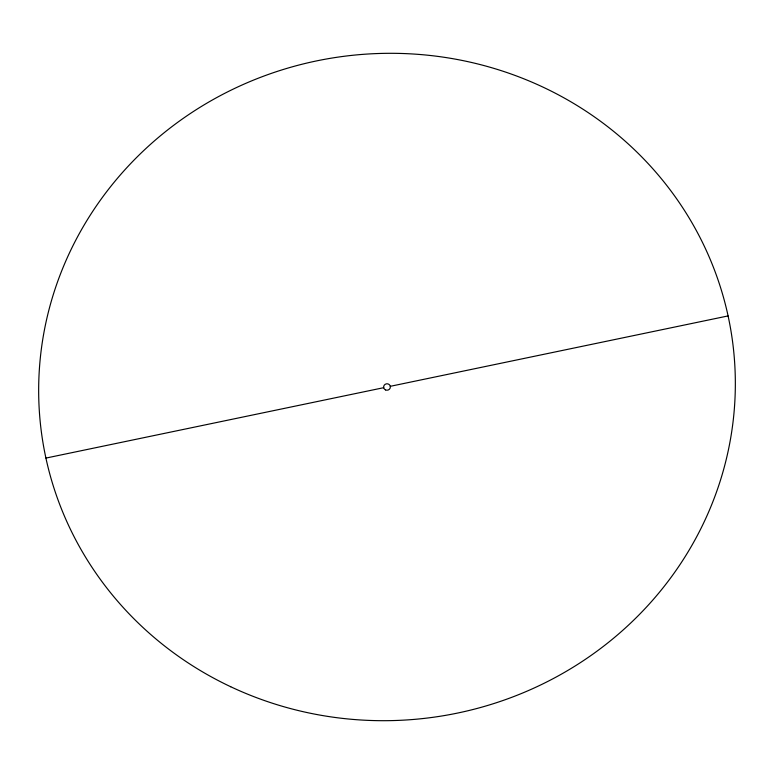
<?xml version="1.0" encoding="UTF-8"?>
<svg xmlns="http://www.w3.org/2000/svg" width="774" height="774" viewBox="0 0 774 774"><rect width="100%" height="100%" fill="white"/><g stroke="black" fill="none" stroke-linecap="round" stroke-linejoin="round"><path stroke-width="1.16" d="M45.918 458.082L383.691 387.687M390.309 386.313L728.082 315.918M230.71 686.741A348.542 333.488 -6.7 0 0 734.749 364.148A348.542 333.488 -6.7 0 0 195.541 110.121A348.542 333.488 -6.7 0 0 230.71 686.741M385.491 389.903A3.377 3.231 -6.7 0 0 390.367 386.777A3.377 3.231 -6.7 0 0 385.142 384.32A3.377 3.231 -6.7 0 0 385.491 389.903"/></g></svg>
